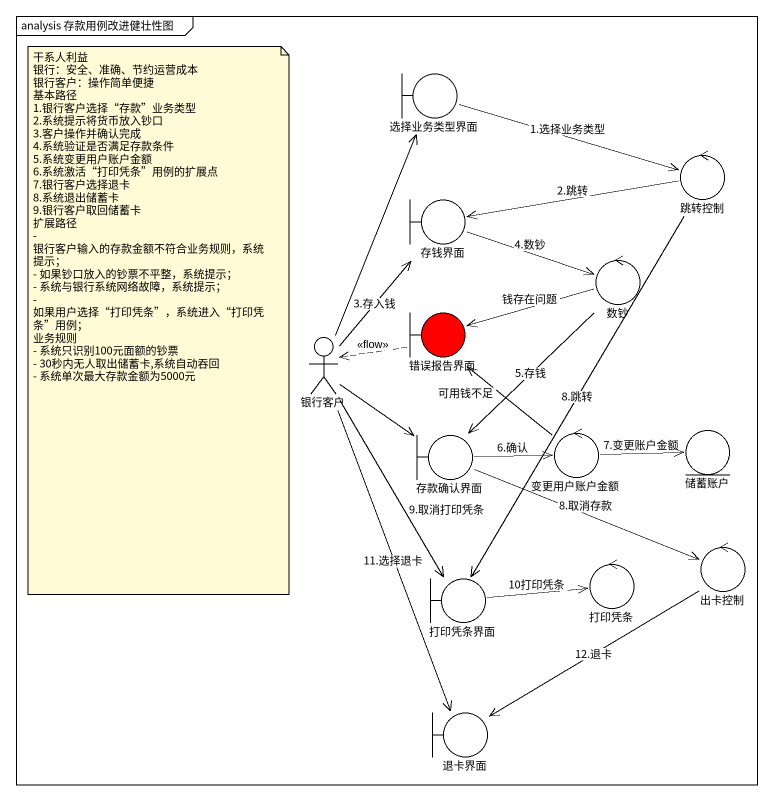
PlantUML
@startuml
mainframe analysis 存款用例改进健壮性图
boundary 选择业务类型界面
control 跳转控制
boundary 存钱界面
control 数钞
boundary 错误报告界面 #FF0000
actor 银行客户
boundary 存款确认界面
control 变更用户账户金额
entity 储蓄账户
control 出卡控制
boundary 打印凭条界面
control 打印凭条
boundary 退卡界面
选择业务类型界面 -right-> 跳转控制 : 1.选择业务类型
跳转控制 -left-> 存钱界面 : 2.跳转
跳转控制 --> 打印凭条界面 : 8.跳转
存钱界面 -right-> 数钞 : 4.数钞
数钞 -left-> 错误报告界面 : 钱存在问题
数钞 --> 存款确认界面 : 5.存钱
错误报告界面 .left.> 银行客户 : <<flow>>
银行客户 -up-> 选择业务类型界面
银行客户 -up-> 存钱界面 : 3.存入钱
银行客户 --> 存款确认界面
银行客户 --> 打印凭条界面 : 9.取消打印凭条
银行客户 --> 退卡界面 : 11.选择退卡
存款确认界面 -right-> 变更用户账户金额 : 6.确认
存款确认界面 -right-> 出卡控制 : 8.取消存款
变更用户账户金额 -up-> 错误报告界面 : 可用钱不足
变更用户账户金额 -right-> 储蓄账户 : 7.变更账户金额
出卡控制 --> 退卡界面 : 12.退卡
打印凭条界面 -right-> 打印凭条 : 10打印凭条
note as N1
  干系人利益
  银行：安全、准确、节约运营成本
  银行客户：操作简单便捷
  基本路径
  1.银行客户选择“存款”业务类型
  2.系统提示将货币放入钞口
  3.客户操作并确认完成
  4.系统验证是否满足存款条件
  5.系统变更用户账户金额
  6.系统激活“打印凭条”用例的扩展点
  7.银行客户选择退卡
  8.系统退出储蓄卡
  9.银行客户取回储蓄卡
  扩展路径
  - 银行客户输入的存款金额不符合业务规则，系统提示；
  - 如果钞口放入的钞票不平整，系统提示；
  - 系统与银行系统网络故障，系统提示；
  - 如果用户选择“打印凭条”，系统进入“打印凭条”用例；
  业务规则
  - 系统只识别100元面额的钞票
  - 30秒内无人取出储蓄卡,系统自动吞回
  - 系统单次最大存款金额为5000元
end note
@enduml
